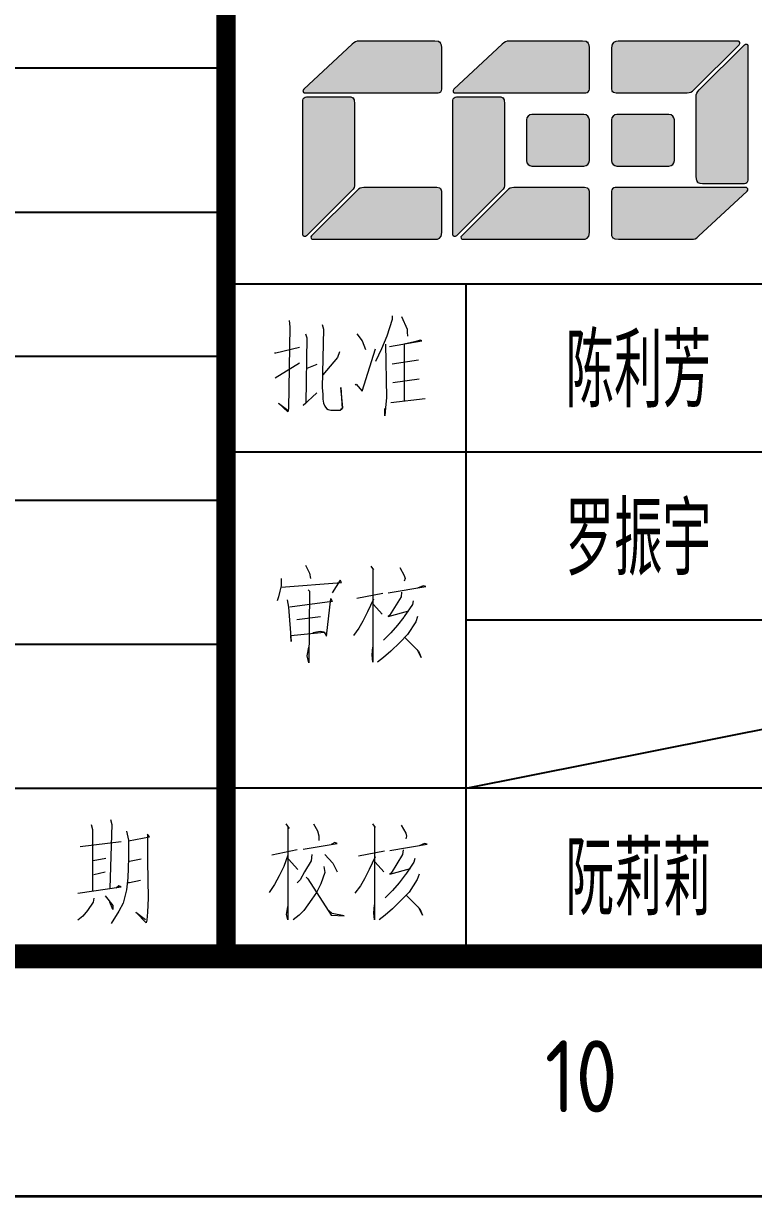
# Model space of a CAD drawing. Extents: x 93518 to 937116, y -359949 to 58022.
# Drawn here: x 749048 to 752088, y -122580 to -117688 of the extents above; entities that cross this region are included whole.
import ezdxf
from ezdxf.enums import TextEntityAlignment as Align

# ---------------------------------------------------------------- set-up
doc = ezdxf.new("R2010")
doc.units = 0
doc.header["$LTSCALE"] = 1000
doc.header["$MEASUREMENT"] = 0
doc.layers.get('0').update_dxf_attribs({"linetype": 'CONTINUOUS'})
doc.layers.add('HQ1', color=7, linetype='CONTINUOUS')
doc.layers.add('PUB_TEXT', color=7, linetype='CONTINUOUS')
doc.styles.add('HZ', font='geditxt.shx', dxfattribs={"width": 0.8, "bigfont": 'dxt.shx'})
doc.styles.get("Standard").update_dxf_attribs({"font": 'GBENOR', "bigfont": 'GBCBIG'})

# ---------------------------------------------------------------- blocks, each defined once
blk = doc.blocks.new('GEDI_WK_A1')
at = {"color": 3}
for points, const_width in [([(0, 0), (841, 0), (841, 594), (0, 594)], 0.1), ([(25, 10), (831, 10), (831, 584), (25, 584)], 1)]:
    blk.add_lwpolyline(points, close=True, dxfattribs=dict(at, const_width=const_width))
blk.add_text('10', height=3, dxfattribs=at).set_placement((665.792, 5), align=Align.MIDDLE)
blk = doc.blocks.new('GEDI_HQ1_2012')
at = {"layer": 'HQ1', "color": 2}
for p, q in [((0, 37), (-65, 37)), ((0, 0), (0, 37)), ((-65, 31), (0, 31)), ((-65, 25), (0, 25)), ((-65, 19), (0, 19)), ((-65, 13), (0, 13)), ((-65, 7), (0, 7)), ((0, 0), (0, 7)), ((-65, 0), (0, 0))]:
    blk.add_line(p, q, dxfattribs=at)
at = {"layer": 'HQ1', "color": 7, "lineweight": 0}
for points in [[(-5.615, 5.493), (-5.557, 5.289), (-5.557, 2.731)], [(-4.803, 5.697), (-4.749, 5.493), (-4.832, 2.833)], [(-4.14, 5.219), (-4.053, 4.844), (-4.053, 4.094), (-4.082, 3.274), (-4.14, 2.764), (-4.282, 2.218), (-4.457, 1.875), (-4.778, 1.365)], [(-4.053, 4.811), (-3.182, 4.983), (-3.27, 5.085), (-3.27, 4.028), (-3.27, 3.959), (-3.24, 2.422), (-3.27, 1.842), (-3.299, 1.5), (-3.328, 1.398), (-3.761, 1.842), (-3.357, 1.536)], [(-6.078, 4.571), (-4.37, 4.779)], [(-5.528, 3.992), (-5.007, 4.094)], [(-4.024, 3.959), (-3.532, 4.061)], [(-5.499, 3.412), (-5.036, 3.514)], [(-6.166, 2.629), (-4.37, 2.899), (-4.457, 2.935), (-4.574, 2.833)], [(-4.082, 3.07), (-4.024, 3.07), (-3.561, 3.172)], [(-5.036, 2.524), (-4.719, 2.116), (-4.719, 1.944), (-4.832, 2.25)], [(-5.499, 2.422), (-5.528, 2.25), (-5.761, 1.912), (-5.965, 1.671), (-6.166, 1.5)]]:
    blk.add_lwpolyline(points, dxfattribs=at)
blk = doc.blocks.new('LOGO_CEEC_2014')
at = {"true_color": 0x0068b6}
h = blk.add_hatch(color=152, dxfattribs=at)
h.dxf.hatch_style = 2
edge = h.paths.add_edge_path()
edge.add_spline(control_points=[(8.693, 10.128), (8.955, 10.128), (8.955, 10.128), (8.984, 10.01), (8.984, 9.866), (8.984, 9.866), (8.984, 8.126), (8.984, 8.126), (8.984, 8.044), (8.916, 7.977), (8.831, 7.977), (8.831, 7.977), (3.261, 7.977), (3.261, 7.977), (3.216, 7.977), (3.17, 8.06), (3.237, 8.126), (3.237, 8.126), (5.253, 10.002), (5.253, 10.002), (5.352, 10.103), (5.423, 10.128), (5.545, 10.128), (5.545, 10.128), (8.693, 10.128), (8.693, 10.128), (8.955, 10.128)], knot_values=[-1, -1, 0, 0, 0, 0, 1, 1, 1, 2, 2, 2, 3, 3, 3, 4, 4, 4, 5, 5, 5, 6, 6, 6, 7, 7, 7, 8, 8, 8, 8], degree=3, periodic=0)
h = blk.add_hatch(color=152, dxfattribs=at)
h.dxf.hatch_style = 2
edge = h.paths.add_edge_path()
edge.add_spline(control_points=[(14.842, 10.128), (15.105, 10.128), (15.105, 10.128), (15.131, 10.01), (15.131, 9.866), (15.131, 9.866), (15.131, 8.126), (15.131, 8.126), (15.131, 8.044), (15.063, 7.977), (14.981, 7.977), (14.981, 7.977), (9.506, 7.977), (9.506, 7.977), (9.462, 7.977), (9.418, 8.06), (9.484, 8.126), (9.484, 8.126), (11.499, 10.002), (11.499, 10.002), (11.599, 10.103), (11.672, 10.128), (11.79, 10.128), (11.79, 10.128), (14.842, 10.128), (14.842, 10.128), (15.105, 10.128)], knot_values=[-1, -1, 0, 0, 0, 0, 1, 1, 1, 2, 2, 2, 3, 3, 3, 4, 4, 4, 5, 5, 5, 6, 6, 6, 7, 7, 7, 8, 8, 8, 8], degree=3, periodic=0)
at = {"true_color": 0xe50011}
h = blk.add_hatch(color=12, dxfattribs=at)
h.dxf.hatch_style = 2
edge = h.paths.add_edge_path()
edge.add_spline(control_points=[(16.248, 7.977), (16.043, 7.977), (16.043, 7.977), (16.049, 8.095), (16.049, 8.24), (16.049, 8.24), (16.049, 9.845), (16.049, 9.845), (16.049, 10.089), (16.19, 10.128), (16.333, 10.128), (16.333, 10.128), (21.343, 10.128), (21.343, 10.128), (21.385, 10.128), (21.431, 10.045), (21.367, 9.981), (21.367, 9.981), (19.487, 8.102), (19.487, 8.102), (19.392, 8.002), (19.318, 7.977), (19.198, 7.977), (19.198, 7.977), (16.248, 7.977), (16.248, 7.977), (16.043, 7.977)], knot_values=[-1, -1, 0, 0, 0, 0, 1, 1, 1, 2, 2, 2, 3, 3, 3, 4, 4, 4, 5, 5, 5, 6, 6, 6, 7, 7, 7, 8, 8, 8, 8], degree=3, periodic=0)
h = blk.add_hatch(color=12, dxfattribs=at)
h.dxf.hatch_style = 2
edge = h.paths.add_edge_path()
edge.add_spline(control_points=[(19.578, 4.478), (19.578, 4.213), (19.578, 4.213), (19.696, 4.185), (19.843, 4.185), (19.843, 4.185), (21.584, 4.185), (21.584, 4.185), (21.665, 4.185), (21.731, 4.253), (21.731, 4.336), (21.731, 4.336), (21.731, 9.953), (21.731, 9.953), (21.731, 9.997), (21.648, 10.042), (21.584, 9.976), (21.584, 9.976), (19.704, 8.105), (19.704, 8.105), (19.604, 8.005), (19.578, 7.935), (19.578, 7.815), (19.578, 7.815), (19.578, 4.478), (19.578, 4.478), (19.578, 4.213)], knot_values=[-1, -1, 0, 0, 0, 0, 1, 1, 1, 2, 2, 2, 3, 3, 3, 4, 4, 4, 5, 5, 5, 6, 6, 6, 7, 7, 7, 8, 8, 8, 8], degree=3, periodic=0)
at = {"true_color": 0x0068b6}
h = blk.add_hatch(color=152, dxfattribs=at)
h.dxf.hatch_style = 2
edge = h.paths.add_edge_path()
edge.add_spline(control_points=[(5.356, 7.523), (5.356, 7.787), (5.356, 7.787), (5.237, 7.813), (5.092, 7.813), (5.092, 7.813), (3.355, 7.813), (3.355, 7.813), (3.272, 7.813), (3.203, 7.746), (3.203, 7.664), (3.203, 7.664), (3.203, 2.048), (3.203, 2.048), (3.203, 2.004), (3.289, 1.958), (3.355, 2.023), (3.355, 2.023), (5.229, 3.896), (5.229, 3.896), (5.329, 3.995), (5.356, 4.067), (5.356, 4.185), (5.356, 4.185), (5.356, 7.523), (5.356, 7.523), (5.356, 7.787)], knot_values=[-1, -1, 0, 0, 0, 0, 1, 1, 1, 2, 2, 2, 3, 3, 3, 4, 4, 4, 5, 5, 5, 6, 6, 6, 7, 7, 7, 8, 8, 8, 8], degree=3, periodic=0)
h = blk.add_hatch(color=152, dxfattribs=at)
h.dxf.hatch_style = 2
edge = h.paths.add_edge_path()
edge.add_spline(control_points=[(11.601, 7.523), (11.601, 7.787), (11.601, 7.787), (11.483, 7.813), (11.339, 7.813), (11.339, 7.813), (9.6, 7.813), (9.6, 7.813), (9.518, 7.813), (9.45, 7.746), (9.45, 7.664), (9.45, 7.664), (9.45, 2.048), (9.45, 2.048), (9.45, 2.004), (9.533, 1.958), (9.6, 2.023), (9.6, 2.023), (11.478, 3.896), (11.478, 3.896), (11.576, 3.995), (11.601, 4.067), (11.601, 4.185), (11.601, 4.185), (11.601, 7.523), (11.601, 7.523), (11.601, 7.787)], knot_values=[-1, -1, 0, 0, 0, 0, 1, 1, 1, 2, 2, 2, 3, 3, 3, 4, 4, 4, 5, 5, 5, 6, 6, 6, 7, 7, 7, 8, 8, 8, 8], degree=3, periodic=0)
h = blk.add_hatch(color=152, dxfattribs=at)
h.dxf.hatch_style = 2
edge = h.paths.add_edge_path()
edge.add_spline(control_points=[(14.902, 7.077), (15.028, 7.077), (15.028, 7.077), (15.131, 6.974), (15.131, 6.847), (15.131, 6.847), (15.131, 5.152), (15.131, 5.152), (15.131, 5.025), (15.028, 4.923), (14.902, 4.923), (14.902, 4.923), (12.737, 4.923), (12.737, 4.923), (12.611, 4.923), (12.508, 5.025), (12.508, 5.152), (12.508, 5.152), (12.508, 6.847), (12.508, 6.847), (12.508, 6.974), (12.611, 7.077), (12.737, 7.077), (12.737, 7.077), (14.902, 7.077), (14.902, 7.077), (15.028, 7.077)], knot_values=[-1, -1, 0, 0, 0, 0, 1, 1, 1, 2, 2, 2, 3, 3, 3, 4, 4, 4, 5, 5, 5, 6, 6, 6, 7, 7, 7, 8, 8, 8, 8], degree=3, periodic=0)
at = {"true_color": 0xe50011}
h = blk.add_hatch(color=12, dxfattribs=at)
h.dxf.hatch_style = 2
edge = h.paths.add_edge_path()
edge.add_spline(control_points=[(18.443, 7.077), (18.566, 7.077), (18.566, 7.077), (18.672, 6.974), (18.672, 6.847), (18.672, 6.847), (18.672, 5.152), (18.672, 5.152), (18.672, 5.025), (18.566, 4.923), (18.443, 4.923), (18.443, 4.923), (16.28, 4.923), (16.28, 4.923), (16.153, 4.923), (16.049, 5.025), (16.049, 5.152), (16.049, 5.152), (16.049, 6.847), (16.049, 6.847), (16.049, 6.974), (16.153, 7.077), (16.28, 7.077), (16.28, 7.077), (18.443, 7.077), (18.443, 7.077), (18.566, 7.077)], knot_values=[-1, -1, 0, 0, 0, 0, 1, 1, 1, 2, 2, 2, 3, 3, 3, 4, 4, 4, 5, 5, 5, 6, 6, 6, 7, 7, 7, 8, 8, 8, 8], degree=3, periodic=0)
at = {"true_color": 0x0068b6}
h = blk.add_hatch(color=152, dxfattribs=at)
h.dxf.hatch_style = 2
edge = h.paths.add_edge_path()
edge.add_spline(control_points=[(8.785, 4.024), (8.988, 4.024), (8.988, 4.024), (8.984, 3.905), (8.984, 3.76), (8.984, 3.76), (8.984, 2.156), (8.984, 2.156), (8.984, 1.911), (8.843, 1.872), (8.701, 1.872), (8.701, 1.872), (3.591, 1.872), (3.591, 1.872), (3.551, 1.872), (3.503, 1.957), (3.566, 2.02), (3.566, 2.02), (5.447, 3.898), (5.447, 3.898), (5.545, 3.995), (5.614, 4.024), (5.736, 4.024), (5.736, 4.024), (8.785, 4.024), (8.785, 4.024), (8.988, 4.024)], knot_values=[-1, -1, 0, 0, 0, 0, 1, 1, 1, 2, 2, 2, 3, 3, 3, 4, 4, 4, 5, 5, 5, 6, 6, 6, 7, 7, 7, 8, 8, 8, 8], degree=3, periodic=0)
h = blk.add_hatch(color=152, dxfattribs=at)
h.dxf.hatch_style = 2
edge = h.paths.add_edge_path()
edge.add_spline(control_points=[(14.934, 4.024), (15.139, 4.024), (15.139, 4.024), (15.131, 3.905), (15.131, 3.76), (15.131, 3.76), (15.131, 2.156), (15.131, 2.156), (15.131, 1.911), (14.992, 1.872), (14.848, 1.872), (14.848, 1.872), (9.839, 1.872), (9.839, 1.872), (9.796, 1.872), (9.749, 1.957), (9.813, 2.02), (9.813, 2.02), (11.692, 3.898), (11.692, 3.898), (11.79, 3.995), (11.862, 4.024), (11.984, 4.024), (11.984, 4.024), (14.934, 4.024), (14.934, 4.024), (15.139, 4.024)], knot_values=[-1, -1, 0, 0, 0, 0, 1, 1, 1, 2, 2, 2, 3, 3, 3, 4, 4, 4, 5, 5, 5, 6, 6, 6, 7, 7, 7, 8, 8, 8, 8], degree=3, periodic=0)
at = {"true_color": 0xe50011}
h = blk.add_hatch(color=12, dxfattribs=at)
h.dxf.hatch_style = 2
edge = h.paths.add_edge_path()
edge.add_spline(control_points=[(16.343, 1.872), (16.077, 1.872), (16.077, 1.872), (16.049, 1.989), (16.049, 2.135), (16.049, 2.135), (16.049, 3.874), (16.049, 3.874), (16.049, 3.957), (16.12, 4.024), (16.199, 4.024), (16.199, 4.024), (21.676, 4.024), (21.676, 4.024), (21.718, 4.024), (21.763, 3.94), (21.698, 3.874), (21.698, 3.874), (19.68, 1.998), (19.68, 1.998), (19.58, 1.898), (19.509, 1.872), (19.392, 1.872), (19.392, 1.872), (16.343, 1.872), (16.343, 1.872), (16.077, 1.872)], knot_values=[-1, -1, 0, 0, 0, 0, 1, 1, 1, 2, 2, 2, 3, 3, 3, 4, 4, 4, 5, 5, 5, 6, 6, 6, 7, 7, 7, 8, 8, 8, 8], degree=3, periodic=0)
at = {"lineweight": 0}
for points in [[(8.984, 8.126), (8.984, 8.044), (8.916, 7.977), (8.831, 7.977), (8.831, 7.977), (3.261, 7.977), (3.261, 7.977), (3.216, 7.977), (3.17, 8.06), (3.237, 8.126), (3.237, 8.126), (5.253, 10.002), (5.253, 10.002), (5.352, 10.103), (5.423, 10.128), (5.545, 10.128), (5.545, 10.128), (8.693, 10.128), (8.693, 10.128), (8.955, 10.128), (8.984, 10.01), (8.984, 9.866), (8.984, 9.866), (8.984, 8.126), (8.984, 8.126)], [(15.131, 8.126), (15.131, 8.044), (15.063, 7.977), (14.981, 7.977), (14.981, 7.977), (9.506, 7.977), (9.506, 7.977), (9.462, 7.977), (9.418, 8.06), (9.484, 8.126), (9.484, 8.126), (11.499, 10.002), (11.499, 10.002), (11.599, 10.103), (11.672, 10.128), (11.79, 10.128), (11.79, 10.128), (14.842, 10.128), (14.842, 10.128), (15.105, 10.128), (15.131, 10.01), (15.131, 9.866), (15.131, 9.866), (15.131, 8.126), (15.131, 8.126)], [(16.049, 9.845), (16.049, 10.089), (16.19, 10.128), (16.333, 10.128), (16.333, 10.128), (21.343, 10.128), (21.343, 10.128), (21.385, 10.128), (21.431, 10.045), (21.367, 9.981), (21.367, 9.981), (19.487, 8.102), (19.487, 8.102), (19.392, 8.002), (19.318, 7.977), (19.198, 7.977), (19.198, 7.977), (16.248, 7.977), (16.248, 7.977), (16.043, 7.977), (16.049, 8.095), (16.049, 8.24), (16.049, 8.24), (16.049, 9.845), (16.049, 9.845)], [(21.584, 4.185), (21.665, 4.185), (21.731, 4.253), (21.731, 4.336), (21.731, 4.336), (21.731, 9.953), (21.731, 9.953), (21.731, 9.997), (21.648, 10.042), (21.584, 9.976), (21.584, 9.976), (19.704, 8.105), (19.704, 8.105), (19.604, 8.005), (19.578, 7.935), (19.578, 7.815), (19.578, 7.815), (19.578, 4.478), (19.578, 4.478), (19.578, 4.213), (19.696, 4.185), (19.843, 4.185), (19.843, 4.185), (21.584, 4.185), (21.584, 4.185)], [(3.355, 7.813), (3.272, 7.813), (3.203, 7.746), (3.203, 7.664), (3.203, 7.664), (3.203, 2.048), (3.203, 2.048), (3.203, 2.004), (3.289, 1.958), (3.355, 2.023), (3.355, 2.023), (5.229, 3.896), (5.229, 3.896), (5.329, 3.995), (5.356, 4.067), (5.356, 4.185), (5.356, 4.185), (5.356, 7.523), (5.356, 7.523), (5.356, 7.787), (5.237, 7.813), (5.092, 7.813), (5.092, 7.813), (3.355, 7.813), (3.355, 7.813)], [(9.6, 7.813), (9.518, 7.813), (9.45, 7.746), (9.45, 7.664), (9.45, 7.664), (9.45, 2.048), (9.45, 2.048), (9.45, 2.004), (9.533, 1.958), (9.6, 2.023), (9.6, 2.023), (11.478, 3.896), (11.478, 3.896), (11.576, 3.995), (11.601, 4.067), (11.601, 4.185), (11.601, 4.185), (11.601, 7.523), (11.601, 7.523), (11.601, 7.787), (11.483, 7.813), (11.339, 7.813), (11.339, 7.813), (9.6, 7.813), (9.6, 7.813)], [(15.131, 5.152), (15.131, 5.025), (15.028, 4.923), (14.902, 4.923), (14.902, 4.923), (12.737, 4.923), (12.737, 4.923), (12.611, 4.923), (12.508, 5.025), (12.508, 5.152), (12.508, 5.152), (12.508, 6.847), (12.508, 6.847), (12.508, 6.974), (12.611, 7.077), (12.737, 7.077), (12.737, 7.077), (14.902, 7.077), (14.902, 7.077), (15.028, 7.077), (15.131, 6.974), (15.131, 6.847), (15.131, 6.847), (15.131, 5.152), (15.131, 5.152)], [(18.672, 5.152), (18.672, 5.025), (18.566, 4.923), (18.443, 4.923), (18.443, 4.923), (16.28, 4.923), (16.28, 4.923), (16.153, 4.923), (16.049, 5.025), (16.049, 5.152), (16.049, 5.152), (16.049, 6.847), (16.049, 6.847), (16.049, 6.974), (16.153, 7.077), (16.28, 7.077), (16.28, 7.077), (18.443, 7.077), (18.443, 7.077), (18.566, 7.077), (18.672, 6.974), (18.672, 6.847), (18.672, 6.847), (18.672, 5.152), (18.672, 5.152)], [(8.984, 2.156), (8.984, 1.911), (8.843, 1.872), (8.701, 1.872), (8.701, 1.872), (3.591, 1.872), (3.591, 1.872), (3.551, 1.872), (3.503, 1.957), (3.566, 2.02), (3.566, 2.02), (5.447, 3.898), (5.447, 3.898), (5.545, 3.995), (5.614, 4.024), (5.736, 4.024), (5.736, 4.024), (8.785, 4.024), (8.785, 4.024), (8.988, 4.024), (8.984, 3.905), (8.984, 3.76), (8.984, 3.76), (8.984, 2.156), (8.984, 2.156)], [(15.131, 2.156), (15.131, 1.911), (14.992, 1.872), (14.848, 1.872), (14.848, 1.872), (9.839, 1.872), (9.839, 1.872), (9.796, 1.872), (9.749, 1.957), (9.813, 2.02), (9.813, 2.02), (11.692, 3.898), (11.692, 3.898), (11.79, 3.995), (11.862, 4.024), (11.984, 4.024), (11.984, 4.024), (14.934, 4.024), (14.934, 4.024), (15.139, 4.024), (15.131, 3.905), (15.131, 3.76), (15.131, 3.76), (15.131, 2.156), (15.131, 2.156)], [(16.049, 3.874), (16.049, 3.957), (16.12, 4.024), (16.199, 4.024), (16.199, 4.024), (21.676, 4.024), (21.676, 4.024), (21.718, 4.024), (21.763, 3.94), (21.698, 3.874), (21.698, 3.874), (19.68, 1.998), (19.68, 1.998), (19.58, 1.898), (19.509, 1.872), (19.392, 1.872), (19.392, 1.872), (16.343, 1.872), (16.343, 1.872), (16.077, 1.872), (16.049, 1.989), (16.049, 2.135), (16.049, 2.135), (16.049, 3.874), (16.049, 3.874)]]:
    blk.add_open_spline(points, degree=3, knots=[0, 0, 0, 0, 1, 1, 1, 2, 2, 2, 3, 3, 3, 4, 4, 4, 5, 5, 5, 6, 6, 6, 7, 7, 7, 8, 8, 8, 8], dxfattribs=at)

msp = doc.modelspace()

# ---------------------------------------------------------------- linework, layer by layer
at = {"color": 2}
for p, q in [((767891.4, -118774.9), (749891.4, -118774.9)), ((750891.4, -121574.9), (750891.4, -118774.9)), ((758891.4, -119474.9), (749891.4, -119474.9)), ((767891.4, -120174.9), (750891.4, -120174.9)), ((767891.4, -120874.9), (749891.4, -120874.9))]:
    msp.add_line(p, q, dxfattribs=at)
at = {"color": 1}
msp.add_line((750891.4, -120874.9), (754391.4, -120174.9), dxfattribs=at)
at = {"color": 7}
msp.add_line((767891.4, -121574.9), (749891.4, -121574.9), dxfattribs=at)
at = {"color": 2, "const_width": 80}
msp.add_lwpolyline([(749891.4, -121574.9), (749891.4, -117574.9)], dxfattribs=at)
at = {"color": 7, "lineweight": 0}
for points in [[(750583.4, -118906.4), (750583.4, -118922.1), (750561.5, -118991.1), (750539.5, -119043.6), (750514.4, -119096.2)], [(750622.6, -118909.5), (750645.4, -118962.1), (750645.4, -118974.6), (750647.7, -118991.1)], [(750154.5, -118926), (750157.6, -118951.9), (750152.1, -119293), (750149, -119306.3), (750110.6, -119270.3), (750149, -119299.3)], [(750291.7, -118942.5), (750297.2, -118962.1), (750291.7, -119204.4), (750294.1, -119234.2), (750294.1, -119253.8), (750297.2, -119270.3), (750302.7, -119282.8), (750310.5, -119293), (750316.8, -119296.2), (750327.8, -119299.3), (750338.8, -119299.3), (750366.2, -119299.3), (750374.8, -119293), (750378, -119289.9), (750369.4, -119204.4), (750374.8, -119293), (750369.4, -119296.2)], [(750221.9, -118981.7), (750227.4, -118998.2), (750224.3, -119270.3), (750213.3, -119279.7), (750269, -119227.1)], [(750436, -118981.7), (750458.8, -119010.7), (750472.1, -119046.8)], [(750572.5, -119034.2), (750706.6, -119010.7), (750701.1, -119007.6), (750676, -119014.6), (750633.6, -119024), (750633.6, -119260.1)], [(750093.3, -119060.1), (750098.8, -119060.1), (750196.8, -119037.4)], [(750363.9, -119057), (750355.2, -119079.7), (750294.1, -119151.9)], [(750430.5, -119195), (750433.7, -119191.1), (750458.8, -119220.9), (750514.4, -119043.6)], [(750556, -119024), (750559.1, -119246.7), (750556, -119289.9), (750552.9, -119322.8), (750552.9, -119293)], [(750096.5, -119165.2), (750196.8, -119102.5)], [(750583.4, -119106.4), (750692.4, -119089.9)], [(750269, -119109.5), (750227.4, -119126)], [(750586.6, -119184.8), (750695.6, -119168.3)], [(750577.9, -119267.1), (750720.7, -119250.7)], [(750221.9, -119945.5), (750238.4, -119978.4), (750243.9, -120001.1)], [(750494.8, -119949.4), (750505.8, -119965.1), (750502.7, -119961.9), (750502.7, -120349.3), (750500.3, -120319.5), (750502.7, -120286.6)], [(750614.8, -119955.7), (750633.6, -119988.6), (750636.8, -120001.1), (750633.6, -120011.3)], [(750121.5, -120001.1), (750121.5, -120030.9), (750116.1, -120053.7), (750110.6, -120077.2), (750105.1, -120093.7)], [(750121.5, -120037.2), (750372.5, -120017.6), (750366.2, -120008.2), (750333.3, -120060.7)], [(750567, -120060.7), (750723, -120034.1), (750712, -120030.9), (750689.3, -120041.1)], [(750299.6, -120224.6), (750310.5, -120241.1), (750327.8, -120083.5), (750333.3, -120096.8), (750157.6, -120119.6)], [(750232.9, -120047.4), (750238.4, -120053.7), (750236, -120352.5), (750229.8, -120322.7), (750236, -120286.6)], [(750545, -120063.9), (750436, -120083.5)], [(750622.6, -120057.6), (750620.3, -120077.2), (750572.5, -120155.6), (750567, -120158.8), (750653.2, -120136)], [(750146.6, -120089.8), (750152.1, -120119.6), (750163.1, -120263.9), (750160.8, -120238), (750299.6, -120224.6), (750283.1, -120221.5), (750252.5, -120227.8)], [(750505.8, -120086.6), (750480.7, -120139.2), (750461.1, -120178.4), (750444.6, -120208.2), (750421.9, -120238)], [(750505.8, -120109.4), (750541.9, -120149.4)], [(750670.5, -120093.7), (750667.3, -120109.4), (750633.6, -120158.8), (750631.3, -120161.9), (750606.2, -120194.8), (750577.9, -120227.8), (750547.4, -120257.6)], [(750185.9, -120172.1), (750285.4, -120158.8)], [(750689.3, -120158.8), (750681.5, -120181.5), (750647.7, -120234.1), (750614.8, -120267), (750577.9, -120303.1), (750547.4, -120329.7), (750522.3, -120349.3)], [(750636.8, -120247.4), (750692.4, -120303.1), (750703.4, -120329.7), (750687, -120296.8)], [(750140.9, -121022.9), (750155, -121042.5), (750149.5, -121036.3), (750149.5, -121422.9), (750143.2, -121400.1), (750149.5, -121367.2)], [(750255.4, -121022.9), (750271.8, -121052.7), (750277.3, -121072.3), (750277.3, -121091.9)], [(750501.4, -121022.9), (750512.4, -121038.6), (750509.2, -121035.5), (750509.2, -121422.9), (750506.9, -121393.1), (750509.2, -121360.1)], [(750621.4, -121029.2), (750640.2, -121062.1), (750643.3, -121074.7), (750640.2, -121084.9)], [(750213, -121128), (750354.9, -121105.3), (750344, -121101.4), (750329.9, -121108.4)], [(750573.5, -121134.3), (750729.6, -121107.6), (750718.6, -121104.5), (750695.9, -121114.7)], [(750149.5, -121153.9), (750132.2, -121200.2), (750112.6, -121239.4), (750093.8, -121275.4), (750071.1, -121308.4)], [(750187.9, -121131.2), (750082, -121153.9)], [(750249.1, -121150.8), (750246.7, -121177.4), (750218.5, -121222.9), (750199.7, -121255.8), (750187.9, -121269.2)], [(750302.4, -121150.8), (750336.1, -121186.8), (750344, -121203.3), (750354.9, -121222.9)], [(750512.4, -121160.2), (750487.3, -121212.7), (750467.7, -121251.9), (750451.2, -121281.7), (750428.5, -121311.5)], [(750551.6, -121137.4), (750442.6, -121157)], [(750629.2, -121131.2), (750626.9, -121150.8), (750579, -121229.2), (750573.5, -121232.3), (750659.8, -121209.6)], [(750151.8, -121170.4), (750191, -121213.5)], [(750299.3, -121200.2), (750302.4, -121226), (750285.9, -121272.3), (750268.7, -121308.4), (750249.1, -121337.4), (750232.6, -121360.9), (750216.1, -121383.7), (750196.5, -121403.3), (750171.4, -121422.9)], [(750512.4, -121182.9), (750548.5, -121222.9)], [(750677.1, -121167.2), (750673.9, -121182.9), (750640.2, -121232.3), (750637.8, -121235.5), (750612.8, -121268.4), (750584.5, -121301.3), (750553.9, -121331.1)], [(750224.8, -121245.6), (750232.6, -121252.7), (750329.9, -121403.3), (750383.2, -121406.4), (750333, -121397), (750318.9, -121383.7)], [(750695.9, -121232.3), (750688, -121255.1), (750654.3, -121307.6), (750621.4, -121340.5), (750584.5, -121376.6), (750553.9, -121403.3), (750528.8, -121422.9)], [(750643.3, -121320.9), (750699, -121376.6), (750710, -121403.3), (750693.5, -121370.3)]]:
    msp.add_lwpolyline(points, dxfattribs=at)

# ---------------------------------------------------------------- block references
at = {"xscale": 100, "yscale": 100, "zscale": 100}
for name, p in [('GEDI_WK_A1', (684791.4, -122574.9)), ('LOGO_CEEC_2014', (749891.4, -118774.9)), ('GEDI_HQ1_2012', (749891.4, -121574.9))]:
    msp.add_blockref(name, p, dxfattribs=at)

# ---------------------------------------------------------------- texts
at = {"layer": 'PUB_TEXT', "style": 'HZ', "width": 0.7}
for s, p in [('陈利芳', (751305, -119288.4)), ('罗振宇', (751305, -119988.4)), ('阮莉莉', (751305, -121403.9))]:
    msp.add_text(s, height=304.25, dxfattribs=at).set_placement(p)

doc.saveas('drawing.dxf')
